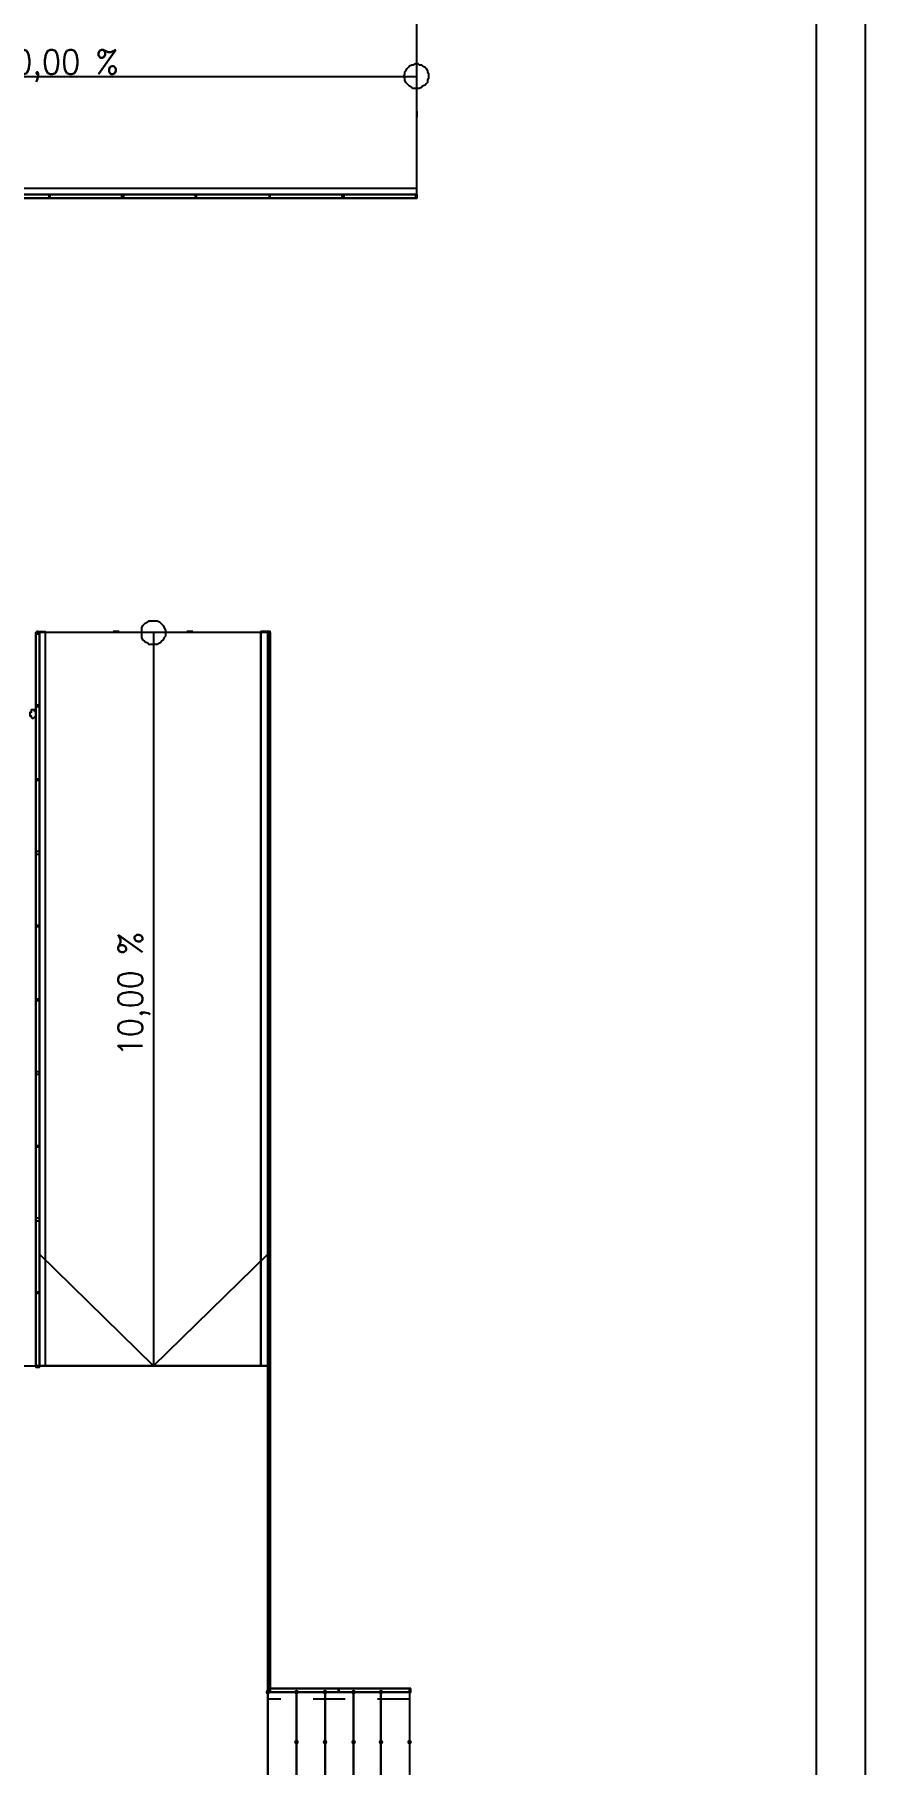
# Model space of a CAD drawing. Header units: millimetres. Extents: x 0 to 420, y 0 to 297.
# Drawn here: x 390.5 to 420.1, y 165.7 to 227.2 of the extents above; entities that cross this region are included whole.
import ezdxf

# ---------------------------------------------------------------- set-up
doc = ezdxf.new("R2010")
doc.units = ezdxf.units.MM
doc.layers.get('0').update_dxf_attribs({"linetype": 'CONTINUOUS'})
doc.styles.get("Standard").update_dxf_attribs({"font": 'STANDARD'})

msp = doc.modelspace()

# ---------------------------------------------------------------- hatches: boundary and pattern name
at = {"true_color": 0x0000fe}
for points in [[(398.907, 168.232667), (398.882129, 168.172871), (398.822333, 168.148), (398.762538, 168.172871), (398.737667, 168.232667), (398.762537, 168.292462), (398.822333, 168.317333), (398.882129, 168.292463)], [(399.923, 168.232667), (399.898129, 168.172871), (399.838333, 168.148), (399.778537, 168.172871), (399.753667, 168.232667), (399.778537, 168.292462), (399.838333, 168.317333), (399.898129, 168.292463)], [(400.939, 168.232667), (400.914129, 168.172871), (400.854333, 168.148), (400.794537, 168.172871), (400.769667, 168.232667), (400.794537, 168.292462), (400.854333, 168.317333), (400.914129, 168.292463)], [(401.955, 168.232667), (401.930129, 168.172871), (401.870333, 168.148), (401.810538, 168.172871), (401.785667, 168.232667), (401.810537, 168.292462), (401.870333, 168.317333), (401.930129, 168.292463)], [(402.928667, 168.232667), (402.903796, 168.172871), (402.844, 168.148), (402.784204, 168.172871), (402.759333, 168.232667), (402.784204, 168.292462), (402.844, 168.317333), (402.903796, 168.292463)], [(399.923, 166.454667), (399.898129, 166.394871), (399.838333, 166.37), (399.778537, 166.394871), (399.753667, 166.454667), (399.778537, 166.514462), (399.838333, 166.539333), (399.898129, 166.514463)], [(400.939, 166.454667), (400.914129, 166.394871), (400.854333, 166.37), (400.794537, 166.394871), (400.769667, 166.454667), (400.794537, 166.514462), (400.854333, 166.539333), (400.914129, 166.514463)], [(401.955, 166.454667), (401.930129, 166.394871), (401.870333, 166.37), (401.810538, 166.394871), (401.785667, 166.454667), (401.810537, 166.514462), (401.870333, 166.539333), (401.930129, 166.514463)], [(402.928667, 166.454667), (402.903796, 166.394871), (402.844, 166.37), (402.784204, 166.394871), (402.759333, 166.454667), (402.784204, 166.514462), (402.844, 166.539333), (402.903796, 166.514463)], [(403.944667, 166.454667), (403.919796, 166.394871), (403.86, 166.37), (403.800204, 166.394871), (403.775333, 166.454667), (403.800204, 166.514462), (403.86, 166.539333), (403.919796, 166.514463)]]:
    msp.add_hatch(color=0, dxfattribs=at).paths.add_polyline_path(points, flags=0)

# ---------------------------------------------------------------- linework, layer by layer
at = {"color": 0, "true_color": 0x000007}
for points in [[(0.211668, 0), (420.073667, 0), (420.073667, 296.925999), (0.211668, 296.925999)], [(7.239002, 1.735667), (418.338, 1.735667), (418.338, 295.190332), (7.239002, 295.190332)], [(403.648333, 225.679), (403.690667, 225.763667), (403.690667, 225.848333), (403.733, 225.890667), (403.775333, 225.975333), (403.817667, 226.017667), (403.86, 226.06), (403.944667, 226.102333), (403.987, 226.102333), (404.071667, 226.144667), (404.156333, 226.144667), (404.198667, 226.102333), (404.283333, 226.102333), (404.325667, 226.06), (404.410333, 226.017667), (404.452667, 225.975333), (404.495, 225.890667), (404.495, 225.848333), (404.537333, 225.763667), (404.537333, 225.679), (404.537333, 225.636667), (404.495, 225.552), (404.495, 225.467333), (404.452667, 225.425), (404.410333, 225.382667), (404.325667, 225.340333), (404.283333, 225.298), (404.198667, 225.255667), (404.156333, 225.255667), (404.071667, 225.255667), (403.987, 225.255667), (403.944667, 225.298), (403.86, 225.340333), (403.817667, 225.382667), (403.775333, 225.425), (403.733, 225.467333), (403.690667, 225.552), (403.690667, 225.636667)], [(377.994333, 221.615), (377.994333, 221.488), (404.114, 221.488), (404.114, 221.699667), (377.994333, 221.699667)], [(377.994333, 221.488), (404.114, 221.488), (404.114, 221.361), (377.994333, 221.361), (377.994333, 221.488), (404.114, 221.488), (404.114, 221.361), (377.994333, 221.361), (377.994333, 221.488), (404.114, 221.488), (404.114, 221.361), (377.994333, 221.361), (377.994333, 221.488), (404.114, 221.488), (404.114, 221.361), (377.994333, 221.361), (377.994333, 221.488), (377.994333, 221.361), (404.114, 221.361), (404.114, 221.488)], [(391.033, 221.488), (391.033, 221.361), (391.075333, 221.361), (391.075333, 221.488)], [(393.615333, 221.488), (393.615333, 221.361), (393.7, 221.361), (393.7, 221.488)], [(396.24, 221.488), (396.24, 221.361), (396.282333, 221.361), (396.282333, 221.488)], [(398.864667, 221.488), (398.864667, 221.361), (398.907, 221.361), (398.907, 221.488)], [(401.447, 221.488), (401.447, 221.361), (401.531667, 221.361), (401.531667, 221.488)], [(404.114, 221.361), (404.114, 221.403333), (404.114, 221.445667), (404.114, 221.488), (404.071667, 221.488), (404.071667, 221.445667), (404.071667, 221.403333), (404.071667, 221.361)], [(394.758333, 205.486), (394.673667, 205.486), (394.589, 205.486), (394.546667, 205.528333), (394.462, 205.570667), (394.419667, 205.613), (394.377333, 205.655333), (394.335, 205.74), (394.335, 205.782333), (394.335, 205.867), (394.335, 205.951667), (394.335, 205.994), (394.335, 206.078667), (394.377333, 206.163333), (394.419667, 206.205667), (394.462, 206.248), (394.546667, 206.290333), (394.589, 206.332667), (394.673667, 206.332667), (394.758333, 206.332667), (394.800667, 206.332667), (394.885333, 206.332667), (394.97, 206.290333), (395.012333, 206.248), (395.054667, 206.205667), (395.097, 206.163333), (395.139333, 206.078667), (395.181667, 205.994), (395.181667, 205.951667), (395.181667, 205.867), (395.181667, 205.782333), (395.139333, 205.74), (395.097, 205.655333), (395.054667, 205.613), (395.012333, 205.570667), (394.97, 205.528333), (394.885333, 205.486), (394.800667, 205.486)], [(390.694333, 205.909333), (390.652, 205.909333), (390.652, 205.951667), (390.609667, 205.951667), (390.609667, 205.909333), (390.567333, 205.909333), (390.567333, 205.867), (390.609667, 205.867), (390.652, 205.867), (390.694333, 205.867)], [(390.567333, 179.832), (390.567333, 205.909333), (390.694333, 205.909333), (390.694333, 179.832), (390.567333, 179.832), (390.567333, 205.909333), (390.694333, 205.909333), (390.694333, 179.832), (390.567333, 179.832), (390.567333, 205.909333), (390.694333, 205.909333), (390.694333, 179.832), (390.567333, 179.832), (390.567333, 205.909333), (390.694333, 205.909333), (390.694333, 179.832), (390.567333, 179.832), (390.694333, 179.832), (390.694333, 205.909333), (390.567333, 205.909333)], [(390.779, 179.832), (390.694333, 179.832), (390.694333, 205.951667), (390.906, 205.951667), (390.906, 179.832)], [(390.779, 179.832), (390.694333, 179.832), (390.694333, 205.951667), (390.906, 205.951667), (390.906, 179.832)], [(398.695333, 179.832), (398.822333, 179.832), (398.822333, 205.951667), (398.568333, 205.951667), (398.568333, 179.832)], [(398.695333, 179.832), (398.568333, 179.832), (398.568333, 205.951667), (398.822333, 205.951667), (398.822333, 179.832)], [(398.907, 205.909333), (398.907, 205.951667), (398.864667, 205.951667), (398.822333, 205.951667), (398.822333, 205.909333), (398.822333, 205.867), (398.864667, 205.867), (398.907, 205.867)], [(398.822333, 179.832), (398.822333, 205.909333), (398.907, 205.909333), (398.907, 179.832), (398.822333, 179.832), (398.822333, 205.909333), (398.907, 205.909333), (398.907, 179.832), (398.822333, 179.832), (398.822333, 205.909333), (398.907, 205.909333), (398.907, 179.832), (398.822333, 179.832), (398.822333, 205.909333), (398.907, 205.909333), (398.907, 179.832), (398.822333, 179.832), (398.907, 179.832), (398.907, 205.909333), (398.822333, 205.909333)], [(390.482667, 202.861333), (390.525, 202.903667), (390.567333, 202.946), (390.567333, 202.988333), (390.567333, 203.030667), (390.567333, 203.073), (390.525, 203.115333), (390.525, 203.157667), (390.482667, 203.157667), (390.440333, 203.157667), (390.398, 203.157667), (390.398, 203.115333), (390.398, 203.073), (390.355667, 203.073), (390.355667, 203.030667), (390.355667, 202.988333), (390.355667, 202.946), (390.398, 202.946), (390.398, 202.903667), (390.440333, 202.861333)], [(390.567333, 203.284667), (390.694333, 203.284667), (390.694333, 203.327), (390.567333, 203.327)], [(398.822333, 203.284667), (398.907, 203.284667), (398.907, 203.327), (398.822333, 203.327)], [(390.567333, 200.66), (390.694333, 200.66), (390.694333, 200.702333), (390.567333, 200.702333)], [(398.822333, 200.66), (398.907, 200.66), (398.907, 200.702333), (398.822333, 200.702333)], [(390.567333, 198.035333), (390.694333, 198.035333), (390.694333, 198.12), (390.567333, 198.12)], [(398.822333, 198.035333), (398.907, 198.035333), (398.907, 198.12), (398.822333, 198.12)], [(390.567333, 195.453), (390.694333, 195.453), (390.694333, 195.495333), (390.567333, 195.495333)], [(398.822333, 195.453), (398.907, 195.453), (398.907, 195.495333), (398.822333, 195.495333)], [(390.567333, 192.828333), (390.694333, 192.828333), (390.694333, 192.870667), (390.567333, 192.870667)], [(398.822333, 192.828333), (398.907, 192.828333), (398.907, 192.870667), (398.822333, 192.870667)], [(390.567333, 190.203667), (390.694333, 190.203667), (390.694333, 190.288333), (390.567333, 190.288333)], [(398.822333, 190.203667), (398.907, 190.203667), (398.907, 190.288333), (398.822333, 190.288333)], [(390.567333, 187.621333), (390.694333, 187.621333), (390.694333, 187.663667), (390.567333, 187.663667)], [(398.822333, 187.621333), (398.907, 187.621333), (398.907, 187.663667), (398.822333, 187.663667)], [(390.567333, 184.996667), (390.694333, 184.996667), (390.694333, 185.081333), (390.567333, 185.081333)], [(398.822333, 184.996667), (398.907, 184.996667), (398.907, 185.081333), (398.822333, 185.081333)], [(390.567333, 182.414333), (390.694333, 182.414333), (390.694333, 182.456667), (390.567333, 182.456667)], [(398.822333, 182.414333), (398.907, 182.414333), (398.907, 182.456667), (398.822333, 182.456667)], [(398.822333, 179.832), (398.822333, 145.034), (390.101667, 145.034), (390.101667, 179.832)], [(390.694333, 179.832), (390.652, 179.832), (390.609667, 179.832), (390.567333, 179.832), (390.567333, 179.789667), (390.609667, 179.789667), (390.652, 179.789667), (390.694333, 179.789667)], [(398.822333, 168.275), (398.822333, 179.832), (398.907, 179.832), (398.907, 168.275), (398.822333, 168.275), (398.822333, 179.832), (398.907, 179.832), (398.907, 168.275), (398.822333, 168.275), (398.822333, 179.832), (398.907, 179.832), (398.907, 168.275), (398.822333, 168.275), (398.907, 168.275), (398.907, 179.832), (398.822333, 179.832)], [(398.822333, 168.275), (398.907, 168.275), (398.907, 179.832), (398.822333, 179.832)], [(398.907, 179.832), (398.864667, 179.832), (398.822333, 179.832), (398.822333, 179.789667), (398.864667, 179.789667), (398.907, 179.789667)], [(398.822333, 176.911), (398.907, 176.911), (398.907, 176.953333), (398.822333, 176.953333)], [(398.822333, 174.032333), (398.907, 174.032333), (398.907, 174.074667), (398.822333, 174.074667)], [(398.822333, 171.153667), (398.907, 171.153667), (398.907, 171.196), (398.822333, 171.196)], [(398.822333, 168.232667), (398.907, 168.232667), (398.907, 168.359667), (398.822333, 168.359667)], [(403.86, 168.232667), (398.822333, 168.232667), (398.822333, 168.359667), (403.86, 168.359667), (403.86, 168.232667), (398.822333, 168.232667), (398.822333, 168.359667), (403.86, 168.359667), (403.86, 168.232667), (398.822333, 168.232667), (398.822333, 168.359667), (403.86, 168.359667), (403.86, 168.232667), (403.86, 168.359667), (398.822333, 168.359667), (398.822333, 168.232667)], [(403.86, 168.232667), (403.86, 168.359667), (398.822333, 168.359667), (398.822333, 168.232667)], [(399.838333, 168.232667), (399.838333, 156.633333), (398.822333, 156.633333), (398.822333, 168.232667)], [(400.854333, 168.232667), (400.854333, 156.633333), (399.838333, 156.633333), (399.838333, 168.232667)], [(401.870333, 168.232667), (401.870333, 156.633333), (400.854333, 156.633333), (400.854333, 168.232667)], [(401.362333, 168.232667), (401.362333, 168.359667), (401.32, 168.359667), (401.32, 168.232667)], [(402.844, 168.232667), (402.844, 156.633333), (401.870333, 156.633333), (401.870333, 168.232667)], [(403.86, 168.232667), (403.86, 156.633333), (402.844, 156.633333), (402.844, 168.232667)], [(403.902333, 168.359667), (403.86, 168.359667), (403.86, 168.232667), (403.902333, 168.232667)]]:
    msp.add_lwpolyline(points, close=True, dxfattribs=at)
for points in [[(404.114, 221.488), (377.994333, 221.488), (377.994333, 229.912333), (404.114, 229.912333)], [(404.114, 221.488), (404.114, 229.912333)], [(404.114, 226.949), (404.114, 227.160667)], [(404.114, 225.679), (377.994333, 225.679), (382.016, 221.488)], [(404.114, 224.451333), (404.114, 224.239667)], [(395.393333, 221.488), (395.520333, 221.488), (395.647333, 221.488)], [(398.822333, 205.909333), (390.694333, 205.909333)], [(398.822333, 205.909333), (398.822333, 179.832), (390.694333, 179.832), (390.694333, 205.909333)], [(393.530667, 205.951667), (393.319, 205.951667)], [(394.758333, 205.909333), (394.758333, 179.832), (398.822333, 183.811333)], [(396.155333, 205.951667), (395.943667, 205.951667)], [(390.694333, 197.231), (390.694333, 197.315667), (390.694333, 197.442667)], [(398.822333, 197.442667), (398.822333, 197.231)], [(390.694333, 188.510333), (390.694333, 188.637333), (390.694333, 188.722)], [(398.822333, 188.722), (398.822333, 188.510333)], [(394.758333, 179.832), (390.694333, 183.811333)], [(390.694333, 179.916667), (390.694333, 180.043667)], [(394.758333, 179.832), (390.694333, 179.832), (390.694333, 179.916667)], [(393.319, 179.832), (393.446, 179.832), (393.530667, 179.832)], [(398.822333, 180.043667), (398.822333, 179.832), (394.758333, 179.832)], [(395.943667, 179.832), (396.070667, 179.832), (396.155333, 179.832)], [(399.838333, 168.232667), (398.822333, 168.232667)], [(399.288, 167.978667), (398.822333, 167.978667), (398.822333, 168.232667), (399.245667, 168.232667)], [(400.854333, 168.232667), (399.838333, 168.232667)], [(400.388667, 168.232667), (401.531667, 168.232667)], [(401.574, 167.978667), (400.431, 167.978667)], [(401.870333, 168.232667), (400.854333, 168.232667)], [(402.844, 168.232667), (401.870333, 168.232667)], [(402.717, 168.232667), (403.86, 168.232667)], [(403.86, 167.978667), (402.717, 167.978667)], [(403.86, 168.232667), (402.844, 168.232667)]]:
    msp.add_lwpolyline(points, dxfattribs=at)

# ---------------------------------------------------------------- texts
at = {"color": 0, "true_color": 0x000007, "insert": (389.085674, 226.635698), "char_height": 0.872032, "width": 4.28749084, "attachment_point": 1}
msp.add_mtext('10,00 %', dxfattribs=at)
at = {"color": 0, "true_color": 0x000007, "insert": (394.631347, 190.83867), "char_height": 0.872032, "width": 4.28749084, "attachment_point": 7, "rotation": 90}
msp.add_mtext('10,00 %', dxfattribs=at)

doc.saveas('drawing.dxf')
